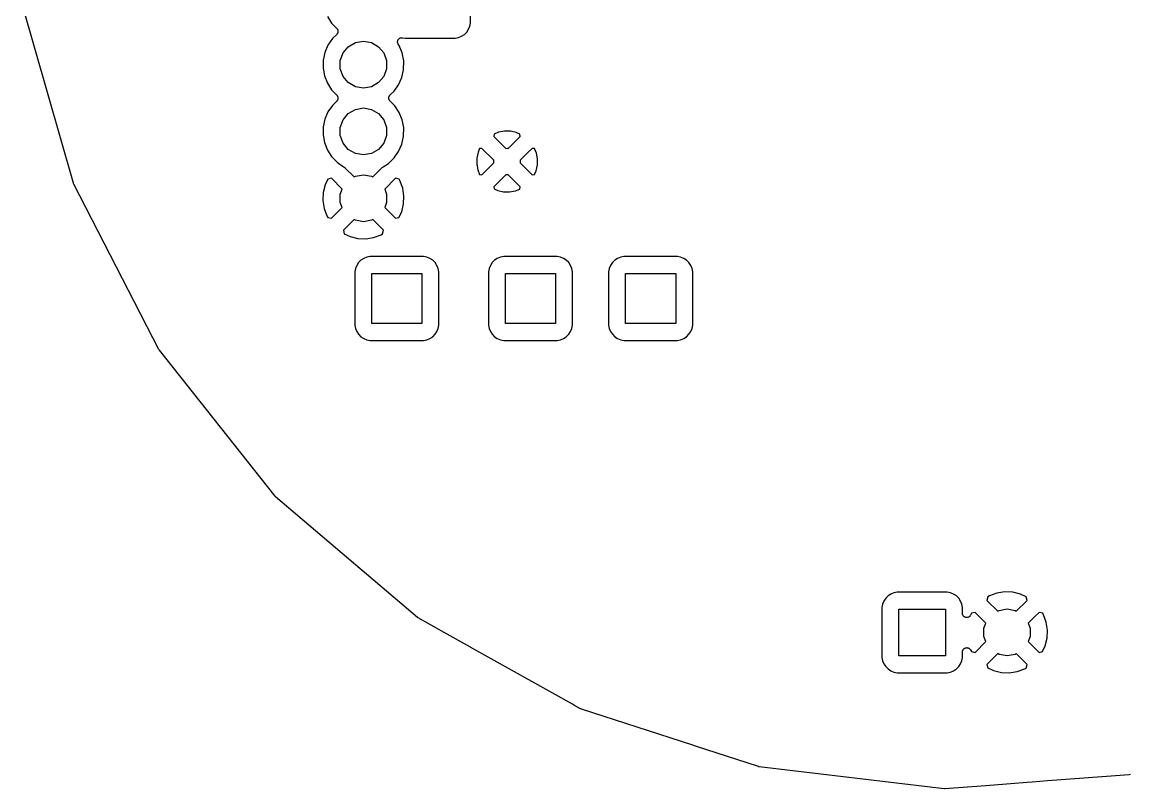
# Model space of a CAD drawing. Extents: x 171.3 to 228.7, y -128.7 to -71.3.
# Drawn here: x 171.78 to 204.95, y -128.69 to -105.73 of the extents above; entities that cross this region are included whole.
import ezdxf

# ---------------------------------------------------------------- set-up
doc = ezdxf.new("R2010")
doc.units = 0
doc.header["$MEASUREMENT"] = 0
doc.layers.add('BLACK', color=7, linetype='CONTINUOUS')

msp = doc.modelspace()

# ---------------------------------------------------------------- linework, layer by layer
at = {"layer": 'Black'}
for p, q in [((185.208, -105.75), (185.208, -104.25)), ((173.319, -110.55), (171.782, -105.192)), ((180.92, -105.555), (181.049, -105.754)), ((181.049, -105.754), (181.203, -105.913)), ((185.188, -105.848), (185.208, -105.75)), ((181.2, -106.092), (181.07, -106.22)), ((181.206, -106.084), (181.2, -106.092)), ((181.203, -105.913), (181.209, -105.922)), ((181.214, -106.076), (181.206, -106.084)), ((181.209, -105.922), (181.216, -105.93)), ((181.219, -106.066), (181.214, -106.076)), ((181.216, -105.93), (181.221, -105.94)), ((181.226, -106.057), (181.219, -106.066)), ((181.221, -105.94), (181.227, -105.95)), ((181.229, -106.046), (181.226, -106.057)), ((181.227, -105.95), (181.23, -105.96)), ((181.233, -106.037), (181.229, -106.046)), ((181.23, -105.96), (181.234, -105.97)), ((181.235, -106.025), (181.233, -106.037)), ((181.234, -105.97), (181.235, -105.982)), ((181.235, -105.982), (181.238, -105.993)), ((181.238, -106.014), (181.235, -106.025)), ((181.238, -105.993), (181.237, -106.003)), ((181.237, -106.003), (181.238, -106.014)), ((184.941, -106.15), (185.024, -106.095)), ((185.024, -106.095), (185.095, -106.024)), ((185.095, -106.024), (185.15, -105.941)), ((185.15, -105.941), (185.188, -105.848)), ((180.936, -106.415), (180.843, -106.633)), ((181.07, -106.22), (180.936, -106.415)), ((181.548, -106.462), (181.76, -106.34)), ((181.76, -106.34), (182, -106.297)), ((182, -106.297), (182.24, -106.34)), ((182.24, -106.34), (182.452, -106.462)), ((183.022, -106.315), (183.024, -106.309)), ((183.025, -106.331), (183.022, -106.315)), ((183.023, -106.303), (183.028, -106.288)), ((183.024, -106.309), (183.023, -106.303)), ((183.026, -106.347), (183.025, -106.331)), ((183.028, -106.353), (183.026, -106.347)), ((183.028, -106.288), (183.031, -106.271)), ((183.029, -106.358), (183.028, -106.353)), ((183.037, -106.373), (183.029, -106.358)), ((183.031, -106.271), (183.034, -106.267)), ((183.034, -106.267), (183.036, -106.261)), ((183.036, -106.261), (183.045, -106.248)), ((183.044, -106.388), (183.037, -106.373)), ((183.072, -106.43), (183.044, -106.388)), ((183.045, -106.248), (183.054, -106.234)), ((183.054, -106.234), (183.058, -106.23)), ((183.058, -106.23), (183.062, -106.226)), ((183.062, -106.226), (183.076, -106.216)), ((183.162, -106.649), (183.072, -106.43)), ((183.076, -106.216), (183.088, -106.206)), ((183.088, -106.206), (183.094, -106.204)), ((183.094, -106.204), (183.099, -106.201)), ((183.099, -106.201), (183.115, -106.197)), ((183.115, -106.197), (183.13, -106.192)), ((183.13, -106.192), (183.136, -106.192)), ((183.136, -106.192), (183.141, -106.191)), ((183.141, -106.191), (183.158, -106.193)), ((183.158, -106.193), (183.174, -106.193)), ((183.174, -106.193), (183.25, -106.208)), ((183.25, -106.208), (184.75, -106.208)), ((184.75, -106.208), (184.848, -106.188)), ((184.848, -106.188), (184.941, -106.15)), ((180.843, -106.633), (180.794, -106.865)), ((181.308, -106.878), (181.391, -106.649)), ((181.391, -106.649), (181.548, -106.462)), ((182.452, -106.462), (182.609, -106.649)), ((182.609, -106.649), (182.692, -106.878)), ((183.208, -106.881), (183.162, -106.649)), ((180.794, -106.865), (180.79, -107.102)), ((180.79, -107.102), (180.833, -107.335)), ((181.308, -107.122), (181.308, -106.878)), ((181.391, -107.351), (181.308, -107.122)), ((182.692, -107.122), (182.609, -107.351)), ((182.692, -106.878), (182.692, -107.122)), ((183.204, -107.153), (183.208, -106.881)), ((180.833, -107.335), (180.92, -107.555)), ((181.548, -107.538), (181.391, -107.351)), ((182.609, -107.351), (182.452, -107.538)), ((183.055, -107.6), (183.152, -107.383)), ((183.152, -107.383), (183.204, -107.153)), ((180.92, -107.555), (181.049, -107.754)), ((181.049, -107.754), (181.203, -107.913)), ((181.76, -107.66), (181.548, -107.538)), ((182, -107.703), (181.76, -107.66)), ((182.24, -107.66), (182, -107.703)), ((182.452, -107.538), (182.24, -107.66)), ((182.919, -107.793), (183.055, -107.6)), ((181.2, -108.092), (181.07, -108.22)), ((181.206, -108.084), (181.2, -108.092)), ((181.203, -107.913), (181.209, -107.922)), ((181.214, -108.076), (181.206, -108.084)), ((181.209, -107.922), (181.216, -107.93)), ((181.219, -108.066), (181.214, -108.076)), ((181.216, -107.93), (181.221, -107.94)), ((181.226, -108.057), (181.219, -108.066)), ((181.221, -107.94), (181.227, -107.95)), ((181.229, -108.046), (181.226, -108.057)), ((181.227, -107.95), (181.23, -107.96)), ((181.233, -108.037), (181.229, -108.046)), ((181.23, -107.96), (181.234, -107.97)), ((181.235, -108.025), (181.233, -108.037)), ((181.234, -107.97), (181.235, -107.982)), ((181.235, -107.982), (181.238, -107.993)), ((181.238, -108.014), (181.235, -108.025)), ((181.238, -107.993), (181.237, -108.003)), ((181.237, -108.003), (181.238, -108.014)), ((182.761, -107.985), (182.764, -107.975)), ((182.762, -107.997), (182.761, -107.985)), ((182.761, -108.009), (182.762, -107.997)), ((182.763, -108.019), (182.761, -108.009)), ((182.764, -108.029), (182.763, -108.019)), ((182.764, -107.975), (182.765, -107.965)), ((182.769, -108.04), (182.764, -108.029)), ((182.765, -107.965), (182.77, -107.954)), ((182.772, -108.052), (182.769, -108.04)), ((182.77, -107.954), (182.773, -107.942)), ((182.777, -108.06), (182.772, -108.052)), ((182.773, -107.942), (182.779, -107.934)), ((182.781, -108.069), (182.777, -108.06)), ((182.779, -107.934), (182.783, -107.926)), ((182.79, -108.078), (182.781, -108.069)), ((182.783, -107.926), (182.792, -107.917)), ((182.797, -108.088), (182.79, -108.078)), ((182.792, -107.917), (182.8, -107.907)), ((182.941, -108.233), (182.797, -108.088)), ((182.8, -107.907), (182.919, -107.793)), ((180.936, -108.415), (180.843, -108.633)), ((181.07, -108.22), (180.936, -108.415)), ((181.548, -108.462), (181.76, -108.34)), ((181.76, -108.34), (182, -108.297)), ((182, -108.297), (182.24, -108.34)), ((182.24, -108.34), (182.452, -108.462)), ((183.072, -108.43), (182.941, -108.233)), ((183.162, -108.649), (183.072, -108.43)), ((180.843, -108.633), (180.794, -108.865)), ((181.308, -108.878), (181.391, -108.649)), ((181.391, -108.649), (181.548, -108.462)), ((182.452, -108.462), (182.609, -108.649)), ((182.609, -108.649), (182.692, -108.878)), ((183.208, -108.881), (183.162, -108.649)), ((180.794, -108.865), (180.79, -109.102)), ((180.79, -109.102), (180.833, -109.335)), ((181.308, -109.122), (181.308, -108.878)), ((182.692, -108.878), (182.692, -109.122)), ((183.204, -109.153), (183.208, -108.881)), ((185.914, -109.076), (185.906, -109.147)), ((186.048, -109.023), (185.914, -109.076)), ((186.224, -108.991), (186.048, -109.023)), ((186.403, -108.993), (186.224, -108.991)), ((186.578, -109.031), (186.403, -108.993)), ((186.686, -109.078), (186.578, -109.031)), ((186.694, -109.147), (186.686, -109.078)), ((180.833, -109.335), (180.92, -109.555)), ((181.391, -109.351), (181.308, -109.122)), ((181.548, -109.538), (181.391, -109.351)), ((182.609, -109.351), (182.452, -109.538)), ((182.692, -109.122), (182.609, -109.351)), ((183.055, -109.6), (183.152, -109.383)), ((183.152, -109.383), (183.204, -109.153)), ((185.906, -109.147), (186.264, -109.505)), ((186.336, -109.505), (186.694, -109.147)), ((180.92, -109.555), (181.049, -109.754)), ((181.049, -109.754), (181.213, -109.924)), ((181.76, -109.66), (181.548, -109.538)), ((182, -109.703), (181.76, -109.66)), ((182.24, -109.66), (182, -109.703)), ((182.452, -109.538), (182.24, -109.66)), ((182.919, -109.793), (183.055, -109.6)), ((185.431, -109.622), (185.393, -109.797)), ((185.452, -109.574), (185.431, -109.622)), ((185.456, -109.564), (185.452, -109.574)), ((185.452, -109.574), (185.452, -109.574)), ((185.478, -109.514), (185.456, -109.564)), ((185.456, -109.564), (185.456, -109.564)), ((185.456, -109.564), (185.456, -109.564)), ((185.547, -109.506), (185.478, -109.514)), ((185.905, -109.864), (185.547, -109.506)), ((186.264, -109.505), (186.3, -109.498)), ((186.3, -109.498), (186.336, -109.505)), ((186.917, -109.643), (186.695, -109.864)), ((187.053, -109.506), (186.917, -109.643)), ((186.917, -109.643), (186.917, -109.643)), ((186.917, -109.643), (186.917, -109.643)), ((187.124, -109.514), (187.053, -109.506)), ((187.177, -109.648), (187.124, -109.514)), ((187.209, -109.824), (187.177, -109.648)), ((181.213, -109.924), (181.408, -110.06)), ((181.408, -110.06), (181.408, -110.06)), ((181.408, -110.06), (181.425, -110.072)), ((181.425, -110.072), (181.442, -110.083)), ((181.442, -110.083), (181.443, -110.084)), ((181.443, -110.084), (181.444, -110.085)), ((181.444, -110.085), (181.721, -110.362)), ((182.279, -110.362), (182.565, -110.076)), ((182.565, -110.076), (182.576, -110.068)), ((182.576, -110.068), (182.587, -110.059)), ((182.587, -110.059), (182.747, -109.957)), ((182.747, -109.957), (182.919, -109.793)), ((185.393, -109.797), (185.391, -109.976)), ((185.391, -109.976), (185.423, -110.152)), ((185.547, -110.294), (185.905, -109.936)), ((185.905, -109.936), (185.905, -109.864)), ((186.695, -109.864), (186.695, -109.936)), ((186.695, -109.936), (187.053, -110.294)), ((187.169, -110.178), (187.207, -110.003)), ((187.207, -110.003), (187.209, -109.824)), ((180.935, -110.426), (180.854, -110.598)), ((181.04, -110.399), (180.935, -110.426)), ((181.364, -110.723), (181.04, -110.399)), ((181.721, -110.362), (181.76, -110.34)), ((181.76, -110.34), (182, -110.297)), ((182, -110.297), (182.24, -110.34)), ((182.24, -110.34), (182.279, -110.362)), ((182.96, -110.399), (182.636, -110.723)), ((183.069, -110.427), (182.96, -110.399)), ((183.093, -110.471), (183.069, -110.427)), ((185.423, -110.152), (185.476, -110.286)), ((185.476, -110.286), (185.547, -110.294)), ((186.21, -110.349), (185.906, -110.653)), ((186.264, -110.295), (186.21, -110.349)), ((186.21, -110.349), (186.21, -110.349)), ((186.21, -110.349), (186.21, -110.349)), ((186.3, -110.302), (186.264, -110.295)), ((186.336, -110.295), (186.3, -110.302)), ((186.694, -110.653), (186.336, -110.295)), ((187.053, -110.294), (187.122, -110.286)), ((187.122, -110.286), (187.169, -110.178)), ((173.324, -110.562), (173.319, -110.55)), ((173.328, -110.574), (173.324, -110.562)), ((175.876, -115.532), (173.328, -110.574)), ((180.854, -110.598), (180.798, -110.83)), ((181.308, -110.878), (181.364, -110.723)), ((182.636, -110.723), (182.692, -110.878)), ((183.176, -110.697), (183.093, -110.471)), ((183.212, -110.933), (183.176, -110.697)), ((185.906, -110.653), (185.914, -110.722)), ((185.914, -110.722), (186.022, -110.769)), ((186.022, -110.769), (186.197, -110.807)), ((186.552, -110.777), (186.686, -110.724)), ((186.686, -110.724), (186.694, -110.653)), ((186.694, -110.653), (186.694, -110.653)), ((180.798, -110.83), (180.788, -111.067)), ((180.788, -111.067), (180.824, -111.303)), ((181.308, -111.122), (181.308, -110.878)), ((182.692, -110.878), (182.692, -111.122)), ((183.202, -111.17), (183.212, -110.933)), ((186.197, -110.807), (186.376, -110.809)), ((186.376, -110.809), (186.552, -110.777)), ((180.824, -111.303), (180.907, -111.529)), ((181.04, -111.601), (181.364, -111.277)), ((181.364, -111.277), (181.308, -111.122)), ((182.692, -111.122), (182.636, -111.277)), ((182.636, -111.277), (182.96, -111.601)), ((183.065, -111.574), (183.146, -111.402)), ((183.146, -111.402), (183.202, -111.17)), ((180.907, -111.529), (180.931, -111.573)), ((180.931, -111.573), (181.04, -111.601)), ((181.721, -111.638), (181.399, -111.96)), ((181.76, -111.66), (181.721, -111.638)), ((182, -111.703), (181.76, -111.66)), ((182.24, -111.66), (182, -111.703)), ((182.279, -111.638), (182.24, -111.66)), ((182.601, -111.96), (182.279, -111.638)), ((182.96, -111.601), (183.065, -111.574)), ((181.399, -111.96), (181.426, -112.065)), ((181.426, -112.065), (181.598, -112.146)), ((182.303, -112.176), (182.529, -112.093)), ((182.529, -112.093), (182.573, -112.069)), ((182.573, -112.069), (182.601, -111.96)), ((182.601, -111.96), (182.601, -111.96)), ((181.598, -112.146), (181.83, -112.202)), ((181.83, -112.202), (182.067, -112.212)), ((182.067, -112.212), (182.303, -112.176)), ((182.2, -112.742), (182.102, -112.762)), ((183.8, -112.742), (182.2, -112.742)), ((183.898, -112.762), (183.8, -112.742)), ((186.2, -112.742), (186.102, -112.762)), ((187.8, -112.742), (186.2, -112.742)), ((187.898, -112.762), (187.8, -112.742)), ((189.8, -112.742), (189.702, -112.762)), ((191.4, -112.742), (189.8, -112.742)), ((191.498, -112.762), (191.4, -112.742)), ((181.8, -113.009), (181.762, -113.102)), ((181.855, -112.926), (181.8, -113.009)), ((181.926, -112.855), (181.855, -112.926)), ((182.009, -112.8), (181.926, -112.855)), ((182.102, -112.762), (182.009, -112.8)), ((183.991, -112.8), (183.898, -112.762)), ((184.074, -112.855), (183.991, -112.8)), ((184.145, -112.926), (184.074, -112.855)), ((184.2, -113.009), (184.145, -112.926)), ((184.238, -113.102), (184.2, -113.009)), ((185.8, -113.009), (185.762, -113.102)), ((185.855, -112.926), (185.8, -113.009)), ((185.926, -112.855), (185.855, -112.926)), ((186.009, -112.8), (185.926, -112.855)), ((186.102, -112.762), (186.009, -112.8)), ((187.991, -112.8), (187.898, -112.762)), ((188.074, -112.855), (187.991, -112.8)), ((188.145, -112.926), (188.074, -112.855)), ((188.2, -113.009), (188.145, -112.926)), ((188.238, -113.102), (188.2, -113.009)), ((189.4, -113.009), (189.362, -113.102)), ((189.455, -112.926), (189.4, -113.009)), ((189.526, -112.855), (189.455, -112.926)), ((189.609, -112.8), (189.526, -112.855)), ((189.702, -112.762), (189.609, -112.8)), ((191.591, -112.8), (191.498, -112.762)), ((191.674, -112.855), (191.591, -112.8)), ((191.745, -112.926), (191.674, -112.855)), ((191.8, -113.009), (191.745, -112.926)), ((191.838, -113.102), (191.8, -113.009)), ((181.762, -113.102), (181.742, -113.2)), ((181.742, -113.2), (181.742, -114.8)), ((182.25, -114.75), (182.25, -113.25)), ((182.25, -113.25), (183.75, -113.25)), ((183.75, -113.25), (183.75, -114.75)), ((184.258, -113.2), (184.238, -113.102)), ((184.258, -114.8), (184.258, -113.2)), ((185.762, -113.102), (185.742, -113.2)), ((185.742, -113.2), (185.742, -114.8)), ((186.25, -114.75), (186.25, -113.25)), ((186.25, -113.25), (187.75, -113.25)), ((187.75, -113.25), (187.75, -114.75)), ((188.258, -113.2), (188.238, -113.102)), ((188.258, -114.8), (188.258, -113.2)), ((189.362, -113.102), (189.342, -113.2)), ((189.342, -113.2), (189.342, -114.8)), ((189.85, -114.75), (189.85, -113.25)), ((189.85, -113.25), (191.35, -113.25)), ((191.35, -113.25), (191.35, -114.75)), ((191.858, -113.2), (191.838, -113.102)), ((191.858, -114.8), (191.858, -113.2)), ((183.75, -114.75), (182.25, -114.75)), ((187.75, -114.75), (186.25, -114.75)), ((191.35, -114.75), (189.85, -114.75)), ((181.742, -114.8), (181.762, -114.898)), ((181.762, -114.898), (181.8, -114.991)), ((181.8, -114.991), (181.855, -115.074)), ((181.855, -115.074), (181.926, -115.145)), ((184.074, -115.145), (184.145, -115.074)), ((184.145, -115.074), (184.2, -114.991)), ((184.2, -114.991), (184.238, -114.898)), ((184.238, -114.898), (184.258, -114.8)), ((185.742, -114.8), (185.762, -114.898)), ((185.762, -114.898), (185.8, -114.991)), ((185.8, -114.991), (185.855, -115.074)), ((185.855, -115.074), (185.926, -115.145)), ((188.074, -115.145), (188.145, -115.074)), ((188.145, -115.074), (188.2, -114.991)), ((188.2, -114.991), (188.238, -114.898)), ((188.238, -114.898), (188.258, -114.8)), ((189.342, -114.8), (189.362, -114.898)), ((189.362, -114.898), (189.4, -114.991)), ((189.4, -114.991), (189.455, -115.074)), ((189.455, -115.074), (189.526, -115.145)), ((191.674, -115.145), (191.745, -115.074)), ((191.745, -115.074), (191.8, -114.991)), ((191.8, -114.991), (191.838, -114.898)), ((191.838, -114.898), (191.858, -114.8)), ((181.926, -115.145), (182.009, -115.2)), ((182.009, -115.2), (182.102, -115.238)), ((182.102, -115.238), (182.2, -115.258)), ((182.2, -115.258), (183.8, -115.258)), ((183.8, -115.258), (183.898, -115.238)), ((183.898, -115.238), (183.991, -115.2)), ((183.991, -115.2), (184.074, -115.145)), ((185.926, -115.145), (186.009, -115.2)), ((186.009, -115.2), (186.102, -115.238)), ((186.102, -115.238), (186.2, -115.258)), ((186.2, -115.258), (187.8, -115.258)), ((187.8, -115.258), (187.898, -115.238)), ((187.898, -115.238), (187.991, -115.2)), ((187.991, -115.2), (188.074, -115.145)), ((189.526, -115.145), (189.609, -115.2)), ((189.609, -115.2), (189.702, -115.238)), ((189.702, -115.238), (189.8, -115.258)), ((189.8, -115.258), (191.4, -115.258)), ((191.4, -115.258), (191.498, -115.238)), ((191.498, -115.238), (191.591, -115.2)), ((191.591, -115.2), (191.674, -115.145)), ((175.884, -115.542), (175.876, -115.532)), ((175.89, -115.553), (175.884, -115.542)), ((179.353, -119.922), (175.89, -115.553)), ((179.362, -119.93), (179.353, -119.922)), ((179.37, -119.94), (179.362, -119.93)), ((181.364, -121.637), (179.37, -119.94)), ((183.615, -123.553), (181.364, -121.637)), ((197.637, -122.978), (197.581, -123.061)), ((197.708, -122.907), (197.637, -122.978)), ((197.791, -122.851), (197.708, -122.907)), ((197.883, -122.813), (197.791, -122.851)), ((197.981, -122.793), (197.883, -122.813)), ((199.479, -122.793), (197.981, -122.793)), ((199.577, -122.813), (199.479, -122.793)), ((199.669, -122.851), (199.577, -122.813)), ((199.752, -122.907), (199.669, -122.851)), ((199.823, -122.978), (199.752, -122.907)), ((199.879, -123.061), (199.823, -122.978)), ((200.698, -122.932), (200.67, -123.041)), ((200.67, -123.041), (200.992, -123.363)), ((200.741, -122.909), (200.698, -122.932)), ((200.968, -122.826), (200.741, -122.909)), ((201.203, -122.79), (200.968, -122.826)), ((201.44, -122.8), (201.203, -122.79)), ((201.671, -122.856), (201.44, -122.8)), ((201.548, -123.363), (201.87, -123.041)), ((201.843, -122.936), (201.671, -122.856)), ((201.87, -123.041), (201.843, -122.936)), ((197.543, -123.153), (197.523, -123.251)), ((197.523, -123.251), (197.523, -124.749)), ((197.581, -123.061), (197.543, -123.153)), ((198.031, -124.698), (198.031, -123.301)), ((198.031, -123.301), (199.428, -123.301)), ((199.428, -123.301), (199.428, -124.698)), ((199.917, -123.153), (199.879, -123.061)), ((199.936, -123.251), (199.917, -123.153)), ((199.936, -123.432), (199.936, -123.251)), ((200.992, -123.363), (201.03, -123.341)), ((201.03, -123.341), (201.27, -123.299)), ((201.27, -123.299), (201.51, -123.341)), ((201.51, -123.341), (201.548, -123.363)), ((183.626, -123.559), (183.615, -123.553)), ((183.636, -123.567), (183.626, -123.559)), ((184.258, -123.915), (183.636, -123.567)), ((199.939, -123.448), (199.936, -123.432)), ((199.941, -123.465), (199.939, -123.448)), ((199.943, -123.47), (199.941, -123.465)), ((199.944, -123.475), (199.943, -123.47)), ((199.952, -123.49), (199.944, -123.475)), ((199.96, -123.505), (199.952, -123.49)), ((199.963, -123.509), (199.96, -123.505)), ((199.966, -123.514), (199.963, -123.509)), ((199.979, -123.524), (199.966, -123.514)), ((199.991, -123.536), (199.979, -123.524)), ((199.996, -123.538), (199.991, -123.536)), ((200, -123.542), (199.996, -123.538)), ((200.016, -123.548), (200, -123.542)), ((200.031, -123.555), (200.016, -123.548)), ((200.036, -123.555), (200.031, -123.555)), ((200.041, -123.557), (200.036, -123.555)), ((200.058, -123.557), (200.041, -123.557)), ((200.075, -123.559), (200.058, -123.557)), ((200.08, -123.557), (200.075, -123.559)), ((200.086, -123.557), (200.08, -123.557)), ((200.101, -123.551), (200.086, -123.557)), ((200.117, -123.547), (200.101, -123.551)), ((200.122, -123.544), (200.117, -123.547)), ((200.127, -123.542), (200.122, -123.544)), ((200.14, -123.531), (200.127, -123.542)), ((200.153, -123.522), (200.14, -123.531)), ((200.157, -123.517), (200.153, -123.522)), ((200.161, -123.514), (200.157, -123.517)), ((200.169, -123.499), (200.161, -123.514)), ((200.179, -123.486), (200.169, -123.499)), ((200.206, -123.427), (200.179, -123.486)), ((200.311, -123.4), (200.206, -123.427)), ((200.635, -123.725), (200.311, -123.4)), ((202.1, -123.529), (201.905, -123.725)), ((202.229, -123.4), (202.1, -123.529)), ((202.1, -123.529), (202.1, -123.529)), ((202.1, -123.529), (202.1, -123.529)), ((202.338, -123.428), (202.229, -123.4)), ((202.361, -123.471), (202.338, -123.428)), ((202.444, -123.698), (202.361, -123.471)), ((202.48, -123.933), (202.444, -123.698)), ((184.323, -123.951), (184.258, -123.915)), ((185.208, -124.446), (184.323, -123.951)), ((200.579, -123.878), (200.635, -123.725)), ((200.579, -124.122), (200.579, -123.878)), ((201.905, -123.725), (201.961, -123.878)), ((201.961, -123.878), (201.961, -124.122)), ((202.47, -124.17), (202.48, -123.933)), ((200.311, -124.6), (200.635, -124.275)), ((200.635, -124.275), (200.579, -124.122)), ((201.961, -124.122), (201.905, -124.275)), ((201.905, -124.275), (202.229, -124.6)), ((202.414, -124.401), (202.47, -124.17)), ((185.212, -124.448), (185.208, -124.446)), ((188.258, -126.15), (185.212, -124.448)), ((199.428, -124.698), (198.031, -124.698)), ((199.936, -124.583), (199.939, -124.57)), ((199.936, -124.749), (199.936, -124.583)), ((199.939, -124.557), (199.943, -124.548)), ((199.939, -124.57), (199.939, -124.557)), ((199.943, -124.548), (199.944, -124.539)), ((199.944, -124.539), (199.951, -124.528)), ((199.951, -124.528), (199.956, -124.516)), ((199.956, -124.516), (199.962, -124.509)), ((199.962, -124.509), (199.966, -124.501)), ((199.966, -124.501), (199.976, -124.493)), ((199.976, -124.493), (199.985, -124.483)), ((199.985, -124.483), (199.993, -124.479)), ((199.993, -124.479), (200, -124.473)), ((200, -124.473), (200.012, -124.468)), ((200.012, -124.468), (200.024, -124.462)), ((200.024, -124.462), (200.033, -124.461)), ((200.033, -124.461), (200.041, -124.458)), ((200.041, -124.458), (200.055, -124.458)), ((200.055, -124.458), (200.068, -124.456)), ((200.068, -124.456), (200.077, -124.458)), ((200.077, -124.458), (200.086, -124.458)), ((200.086, -124.458), (200.098, -124.462)), ((200.098, -124.462), (200.111, -124.465)), ((200.111, -124.465), (200.119, -124.47)), ((200.119, -124.47), (200.127, -124.473)), ((200.127, -124.473), (200.137, -124.481)), ((200.137, -124.481), (200.148, -124.488)), ((200.148, -124.488), (200.154, -124.495)), ((200.154, -124.495), (200.161, -124.501)), ((200.161, -124.501), (200.167, -124.513)), ((200.167, -124.513), (200.176, -124.523)), ((200.176, -124.523), (200.202, -124.572)), ((200.202, -124.572), (200.311, -124.6)), ((200.992, -124.637), (200.67, -124.959)), ((201.03, -124.659), (200.992, -124.637)), ((201.27, -124.701), (201.03, -124.659)), ((201.51, -124.659), (201.27, -124.701)), ((201.548, -124.637), (201.51, -124.659)), ((201.87, -124.959), (201.548, -124.637)), ((202.229, -124.6), (202.334, -124.573)), ((202.334, -124.573), (202.414, -124.401)), ((197.523, -124.749), (197.543, -124.847)), ((197.543, -124.847), (197.581, -124.939)), ((197.581, -124.939), (197.637, -125.022)), ((197.637, -125.022), (197.708, -125.093)), ((199.752, -125.093), (199.823, -125.022)), ((199.823, -125.022), (199.879, -124.939)), ((199.879, -124.939), (199.917, -124.847)), ((199.917, -124.847), (199.936, -124.749)), ((200.67, -124.959), (200.697, -125.064)), ((201.842, -125.068), (201.87, -124.959)), ((197.708, -125.093), (197.791, -125.149)), ((197.791, -125.149), (197.883, -125.187)), ((197.883, -125.187), (197.981, -125.206)), ((197.981, -125.206), (199.479, -125.206)), ((199.479, -125.206), (199.577, -125.187)), ((199.577, -125.187), (199.669, -125.149)), ((199.669, -125.149), (199.752, -125.093)), ((200.697, -125.064), (200.869, -125.144)), ((200.869, -125.144), (201.1, -125.2)), ((201.1, -125.2), (201.337, -125.21)), ((201.337, -125.21), (201.572, -125.174)), ((201.572, -125.174), (201.799, -125.091)), ((201.799, -125.091), (201.842, -125.068)), ((188.323, -126.187), (188.258, -126.15)), ((188.502, -126.287), (188.323, -126.187)), ((188.514, -126.291), (188.502, -126.287)), ((188.525, -126.297), (188.514, -126.291)), ((191.858, -127.38), (188.525, -126.297)), ((191.946, -127.408), (191.858, -127.38)), ((193.827, -128.019), (191.946, -127.408)), ((193.839, -128.021), (193.827, -128.019)), ((193.851, -128.025), (193.839, -128.021)), ((199.387, -128.685), (193.851, -128.025)), ((204.924, -128.261), (202.618, -128.439)), ((204.97, -128.258), (204.924, -128.261)), ((200.635, -128.591), (199.412, -128.685)), ((201.87, -128.496), (200.635, -128.591)), ((202.02, -128.485), (201.87, -128.496)), ((202.48, -128.449), (202.02, -128.485)), ((202.02, -128.485), (202.02, -128.485)), ((202.02, -128.485), (202.02, -128.485)), ((202.618, -128.439), (202.48, -128.449)), ((202.618, -128.439), (202.618, -128.439)), ((202.618, -128.439), (202.618, -128.439)), ((199.399, -128.684), (199.387, -128.685)), ((199.412, -128.685), (199.399, -128.684))]:
    msp.add_line(p, q, dxfattribs=at)

doc.saveas('drawing.dxf')
